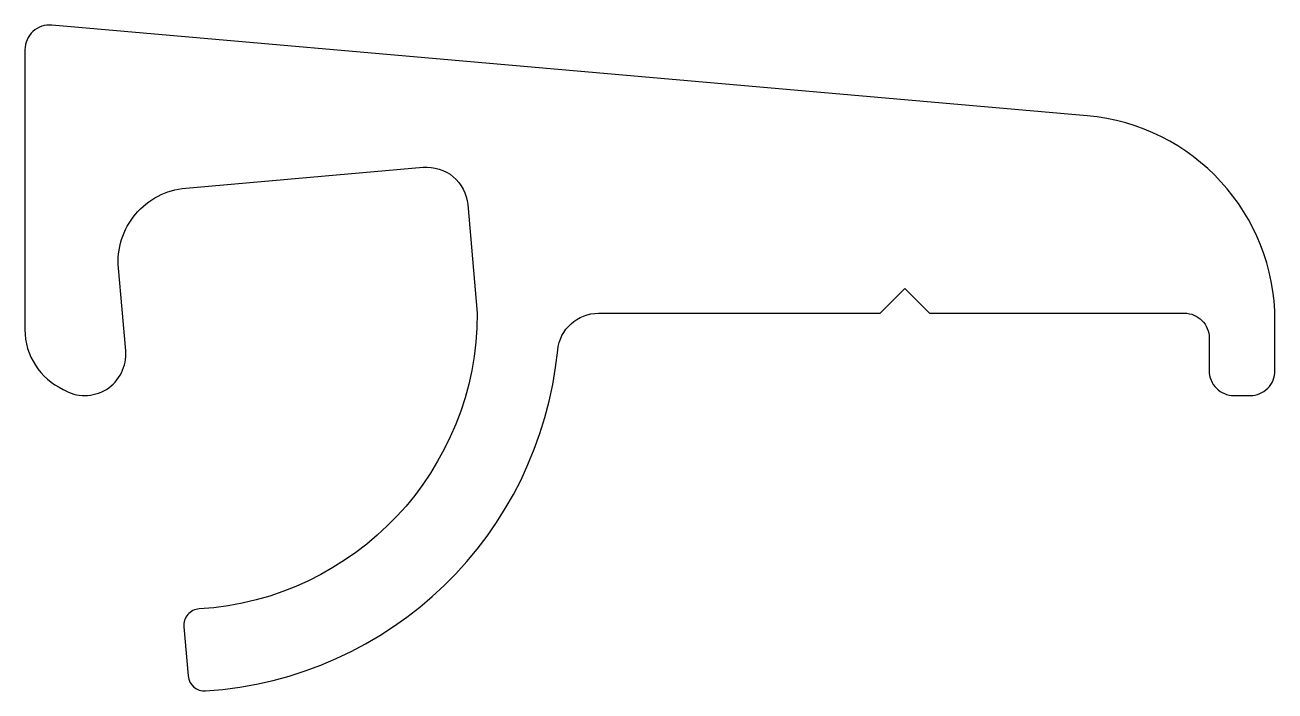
# Model space of a CAD drawing. Extents: x 256.6 to 271.8, y 261.7 to 269.8.
import ezdxf

# ---------------------------------------------------------------- set-up
doc = ezdxf.new("R2010")
doc.units = 0
doc.layers.add('ANA', color=220, linetype='CONTINUOUS')

msp = doc.modelspace()

# ---------------------------------------------------------------- linework, layer by layer
at = {"layer": 'ANA'}
msp.add_lwpolyline([(271.786, 266.246, 0.388879), (269.504, 268.736), (256.913, 269.838, 0.440011), (256.586, 269.539), (256.586, 266.137, 0.292914), (257.052, 265.41, 0.615131), (257.811, 265.88), (257.723, 266.883, -0.414214), (258.541, 267.858), (261.429, 268.11, -0.414214), (261.971, 267.656), (262.086, 266.337, -0.396473), (258.706, 262.743, 0.421943), (258.519, 262.526), (258.571, 261.928, 0.407572), (258.783, 261.746, 0.367314), (263.064, 265.886, -0.385736), (263.562, 266.337), (266.986, 266.337), (267.286, 266.637), (267.586, 266.337), (270.686, 266.337, -0.414214), (270.986, 266.037), (270.986, 265.637, 0.414214), (271.286, 265.337), (271.486, 265.337, 0.414214), (271.786, 265.637), (271.786, 266.337), (271.785, 266.337)], format="xyb", dxfattribs=at)

doc.saveas('drawing.dxf')
